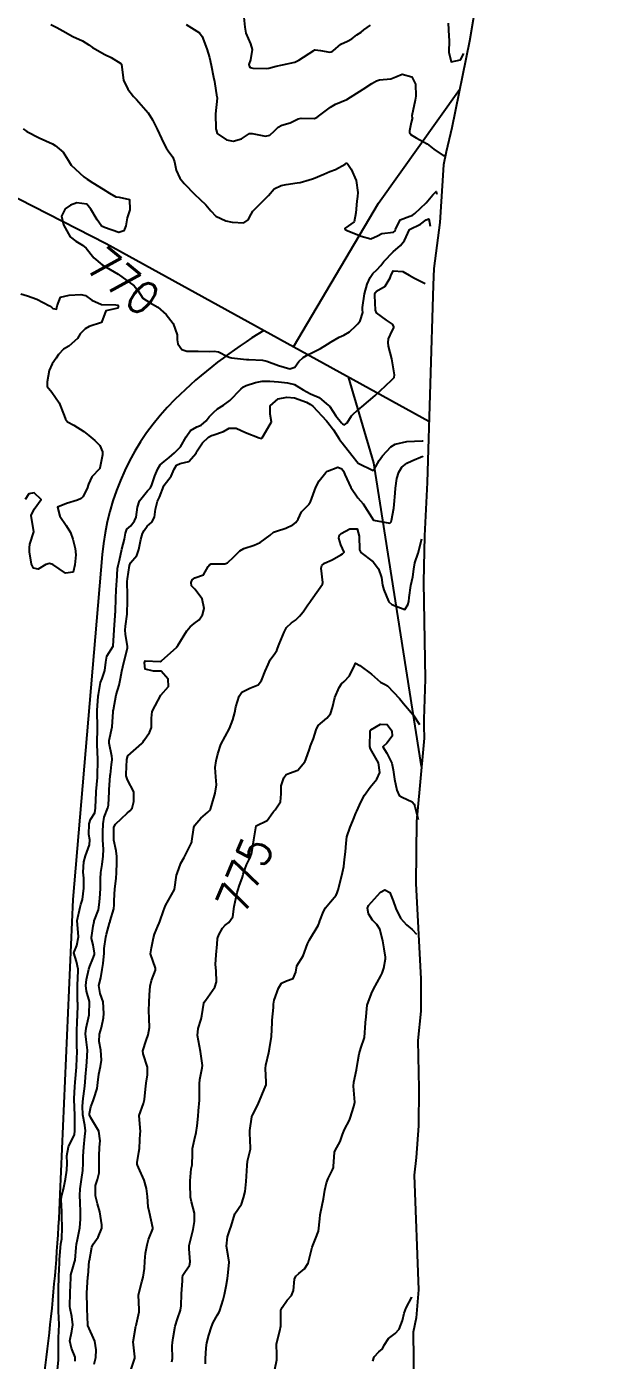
# Model space of a CAD drawing. Header units: metres. Extents: x 318500 to 325275, y 7408834 to 7428799.
# Drawn here: x 320110.8 to 320182.5, y 7411443 to 7411608 of the extents above; entities that cross this region are included whole.
import ezdxf
from ezdxf.enums import TextEntityAlignment as Align

# ---------------------------------------------------------------- set-up
doc = ezdxf.new("R2010")
doc.units = ezdxf.units.M
doc.header["$MEASUREMENT"] = 0
for name, color, linetype in [('Area', 45, 'Continuous'), ('Cotas', 45, 'Continuous'), ('Curvas de Nivel 1m', 11, 'Continuous'), ('Curvas de Nivel 5m', 15, 'Continuous'), ('Vias Secundárias', 230, 'Continuous')]:
    doc.layers.add(name, color=color, linetype=linetype)
doc.styles.add('Style-STANDARD', font='STANDARD.shx')

msp = doc.modelspace()

# ---------------------------------------------------------------- linework, layer by layer
at = {"layer": 'Area'}
msp.add_lwpolyline([(320166.5, 7411611.8), (320165.54, 7411606.18), (320163.35, 7411595.44), (320162.68, 7411592.49), (320162.35, 7411590.88), (320161.9, 7411583.72), (320161.16, 7411578.06), (320161.07, 7411575.97), (320160.3, 7411551.57), (320159.99, 7411544.99), (320159.86, 7411539.26), (320160.05, 7411527.27), (320159.89, 7411522.3), (320159.9, 7411521.43), (320159.93, 7411519.94), (320159.38, 7411513.66), (320158.99, 7411509.66), (320158.9, 7411501.97), (320159.55, 7411490.17), (320159.55, 7411486.2), (320159.18, 7411482.57), (320159.3, 7411476.64), (320159.24, 7411472.02), (320158.96, 7411468.09), (320158.69, 7411465.91), (320159.26, 7411451.73), (320158.96, 7411448.24), (320158.57, 7411446.47), (320158.75, 7411433.09)], dxfattribs=at)
at = {"layer": 'Curvas de Nivel 1m', "flags": 128}
for points, elevation in [([(320113.75, 7411608.21), (320114.5, 7411607.84), (320115.25, 7411607.44), (320116.48, 7411606.76), (320117.66, 7411606.22), (320118.46, 7411605.72), (320118.92, 7411605.39), (320120.45, 7411604.5), (320121.22, 7411604.13), (320122.44, 7411603.4), (320122.47, 7411603.37), (320122.49, 7411603.34), (320122.5, 7411603.27), (320122.74, 7411601.34), (320123.27, 7411600.21), (320123.99, 7411599.32), (320124.18, 7411599.12), (320124.38, 7411598.94), (320125.82, 7411597.3), (320126.35, 7411596.45), (320126.92, 7411595.28), (320127.44, 7411594.14), (320127.87, 7411593.27), (320128.03, 7411592.99), (320128.29, 7411592.62), (320128.87, 7411591.83), (320129.08, 7411591.25), (320129.28, 7411590.23), (320129.7, 7411589.24), (320130.24, 7411588.55), (320131.58, 7411587.22), (320132.21, 7411586.63), (320132.94, 7411585.93), (320133.55, 7411585.19), (320134.19, 7411584.54), (320135.41, 7411583.93), (320136.18, 7411583.77), (320137.62, 7411583.7), (320138.18, 7411584.07), (320138.54, 7411584.78), (320138.76, 7411585.12), (320140.21, 7411586.57), (320140.67, 7411587.09), (320141.4, 7411587.91), (320142.24, 7411588.31), (320142.86, 7411588.45), (320144.24, 7411588.64), (320144.59, 7411588.7), (320145.72, 7411589.03), (320146.13, 7411589.14), (320146.25, 7411589.18), (320147.53, 7411589.73), (320148.27, 7411590.04), (320148.96, 7411590.29), (320150.17, 7411590.97), (320150.22, 7411591.03), (320150.28, 7411591.09), (320150.38, 7411591.07), (320150.5, 7411590.97), (320150.91, 7411590.32), (320151.54, 7411588.95), (320151.72, 7411587.45), (320151.7, 7411586.95), (320151.63, 7411586.36), (320151.5, 7411584.95), (320151.3, 7411583.84), (320150.17, 7411583.03), (320150.14, 7411583.01), (320150.12, 7411582.97), (320150.17, 7411582.86), (320150.4, 7411582.73), (320152.16, 7411582.05), (320153.36, 7411581.72), (320154.16, 7411582.07), (320154.71, 7411582.36), (320156.17, 7411582.56), (320156.34, 7411582.71), (320156.4, 7411582.89), (320156.99, 7411584.07), (320158.19, 7411584.52), (320158.45, 7411584.6), (320158.81, 7411584.85), (320160.21, 7411586.18), (320161.01, 7411587.16), (320161.42, 7411587.56), (320161.52, 7411587.25)], 769), ([(320130.51, 7411608.24), (320132.14, 7411607.21), (320132.48, 7411606.75), (320133.07, 7411605.2), (320133.39, 7411604.13), (320133.6, 7411603.19), (320133.9, 7411601.7), (320134, 7411601.19), (320134.31, 7411599.25), (320134.32, 7411599.18), (320134.32, 7411599.12), (320134.15, 7411597.18), (320134.18, 7411595.34), (320134.2, 7411595.18), (320134.32, 7411594.74), (320135.51, 7411593.96), (320136.31, 7411593.79), (320137.35, 7411594.1), (320138.32, 7411594.74), (320138.68, 7411594.76), (320140.32, 7411594.43), (320140.87, 7411594.54), (320141.43, 7411595.08), (320141.87, 7411595.55), (320142.34, 7411595.78), (320143.35, 7411596.05), (320144.35, 7411596.55), (320144.74, 7411596.65), (320146.35, 7411596.62), (320146.65, 7411596.72), (320147.05, 7411597.01), (320148.37, 7411598.01), (320148.98, 7411598.38), (320150.38, 7411598.97), (320152.4, 7411600.22), (320153.46, 7411600.92), (320154.05, 7411601.28), (320154.42, 7411601.38), (320155.81, 7411601.51), (320156.42, 7411601.74), (320157.21, 7411602.09), (320158.42, 7411601.75), (320158.88, 7411600.85), (320158.9, 7411599.37), (320158.82, 7411598.85), (320158.43, 7411596.93), (320158.44, 7411596.86), (320158.49, 7411596.73), (320158.35, 7411596.11), (320158.13, 7411595.07), (320158.14, 7411594.86), (320158.33, 7411594.58), (320158.97, 7411594.2), (320160.31, 7411593.48), (320161.16, 7411592.82), (320162.29, 7411592.01), (320162.54, 7411592.01)], 768), ([(320137.65, 7411609.14), (320137.75, 7411607.89), (320137.88, 7411607.14), (320138.47, 7411605.85), (320138.66, 7411605.13), (320138.45, 7411603.85), (320138.27, 7411603.3), (320138.28, 7411603.13), (320138.44, 7411602.9), (320138.75, 7411602.81), (320140.44, 7411602.77), (320140.72, 7411602.81), (320141.64, 7411603.08), (320142.44, 7411603.23), (320143.93, 7411603.57), (320144.45, 7411603.82), (320146.3, 7411605.02), (320146.4, 7411605.08), (320146.46, 7411605.11), (320147.13, 7411605.01), (320148.28, 7411604.82), (320148.46, 7411604.84), (320148.55, 7411604.89), (320148.68, 7411604.99), (320149.65, 7411605.8), (320150.48, 7411606.17), (320150.98, 7411606.46), (320151.63, 7411606.95), (320152.14, 7411607.3), (320152.5, 7411607.55), (320153.29, 7411608.14)], 767), ([(320162.92, 7411608.4), (320162.99, 7411606.8), (320163.02, 7411606.26), (320163, 7411604.8), (320163.28, 7411603.63), (320164.45, 7411603.87), (320164.84, 7411604.66)], 767), ([(320114.56, 7411441.42), (320114.7, 7411443.01), (320114.73, 7411443.41), (320114.72, 7411445.02), (320114.69, 7411445.41), (320114.69, 7411445.77), (320114.79, 7411447.41), (320114.73, 7411449.06), (320114.71, 7411449.41), (320114.7, 7411451.13), (320114.7, 7411451.42), (320114.71, 7411451.72), (320114.77, 7411453.41), (320114.82, 7411455.05), (320114.84, 7411455.41), (320114.94, 7411456.95), (320115.01, 7411457.41), (320115.13, 7411458.04), (320115.16, 7411459.41), (320115.12, 7411460.82), (320115.11, 7411461.41), (320115.06, 7411462.91), (320115.13, 7411463.41), (320115.34, 7411464.18), (320115.59, 7411465.4), (320115.73, 7411466.52), (320115.78, 7411467.4), (320115.76, 7411468.28), (320115.95, 7411469.4), (320116.67, 7411470.92), (320116.73, 7411471.39), (320116.72, 7411473.37), (320116.72, 7411473.39), (320116.71, 7411474.17), (320116.65, 7411475.39), (320116.74, 7411476.83), (320116.78, 7411477.39), (320116.92, 7411479.25), (320116.93, 7411479.39), (320117, 7411481.19), (320117, 7411481.39), (320116.99, 7411481.57), (320116.99, 7411483.39), (320117.04, 7411485.2), (320117.05, 7411485.39), (320117.09, 7411487.19), (320117.08, 7411487.39), (320117.06, 7411487.56), (320117.05, 7411489.39), (320117.15, 7411491.17), (320117.15, 7411491.39), (320116.95, 7411492.31), (320116.6, 7411493.4), (320116.98, 7411494.3), (320117.19, 7411495.39), (320117.02, 7411497.39), (320117.38, 7411499.05), (320117.49, 7411499.38), (320117.69, 7411500.01), (320117.83, 7411501.38), (320117.84, 7411502.63), (320117.78, 7411503.38), (320117.84, 7411504.66), (320118.06, 7411505.38), (320118.53, 7411506.76), (320118.57, 7411507.37), (320118.48, 7411508.05), (320118.51, 7411509.37), (320118.67, 7411509.89), (320119.2, 7411510.73), (320119.28, 7411511.29), (320119.29, 7411511.36), (320119.37, 7411513.22), (320119.38, 7411513.36), (320119.52, 7411515.09), (320119.53, 7411515.36), (320119.56, 7411517.09), (320119.56, 7411517.36), (320119.51, 7411519.15), (320119.51, 7411519.36), (320119.53, 7411521.17), (320119.53, 7411521.36), (320119.51, 7411523.22), (320119.51, 7411523.36), (320119.62, 7411525.13), (320119.64, 7411525.36), (320119.91, 7411526.86), (320120.11, 7411527.35), (320120.46, 7411528.32), (320120.57, 7411529.35), (320120.71, 7411530.09), (320121.47, 7411531.34), (320121.6, 7411533.34), (320121.72, 7411535.14), (320121.74, 7411535.34), (320121.75, 7411535.55), (320121.8, 7411537.34), (320121.9, 7411539.01), (320121.92, 7411539.33), (320122.01, 7411540.93), (320122.09, 7411541.33), (320122.27, 7411541.98), (320122.56, 7411543.33), (320122.87, 7411544.55), (320123, 7411545.32), (320123.17, 7411545.81), (320123.67, 7411546.23), (320124.13, 7411546.85), (320124.31, 7411547.3), (320124.48, 7411548.53), (320124.73, 7411549.29), (320125.73, 7411550.55), (320126.09, 7411550.93), (320126.25, 7411551.27), (320126.61, 7411552.41), (320126.98, 7411553.27), (320127.27, 7411553.77), (320127.78, 7411554.18), (320128.38, 7411554.66), (320129.07, 7411555.24), (320129.81, 7411556), (320130.52, 7411557.22), (320131.04, 7411558.01), (320131.84, 7411558.45), (320132.36, 7411558.67), (320132.96, 7411559.19), (320133.36, 7411559.69), (320133.87, 7411560.24), (320134.38, 7411560.67), (320135.13, 7411561.16), (320135.89, 7411561.72), (320137.28, 7411563.13), (320137.61, 7411563.42), (320137.91, 7411563.56), (320139.09, 7411563.93), (320139.92, 7411564.11), (320140.87, 7411564.13), (320141.91, 7411564.03), (320143.05, 7411563.92), (320143.91, 7411563.69), (320144.97, 7411563.03), (320145.9, 7411562.54), (320146.97, 7411562.08), (320147.88, 7411561.32), (320148.06, 7411561.16), (320148.28, 7411560.98), (320149.02, 7411559.81), (320149.71, 7411558.96), (320149.85, 7411558.83), (320150.09, 7411558.72), (320150.41, 7411558.95), (320150.97, 7411559.84), (320151.88, 7411560.67), (320152.04, 7411560.78), (320152.24, 7411560.93), (320153.89, 7411562.32), (320154.5, 7411562.9), (320155.92, 7411564.22), (320156.24, 7411564.57), (320156.29, 7411564.88), (320155.96, 7411566.88), (320155.55, 7411568.46), (320155.49, 7411568.89), (320155.53, 7411569.34), (320156, 7411570.35), (320156.18, 7411570.7), (320156.19, 7411570.88), (320156.01, 7411571.16), (320155.27, 7411571.64), (320154.03, 7411572.58), (320153.92, 7411572.91), (320153.83, 7411574.69), (320153.86, 7411574.91), (320153.91, 7411575.07), (320154.06, 7411575.24), (320155.12, 7411575.85), (320155.73, 7411576.89), (320155.82, 7411577.16), (320156.1, 7411577.77), (320157.29, 7411577.68), (320158.1, 7411577.22), (320158.76, 7411576.85), (320160.08, 7411576.19)], 771), ([(320110.05, 7411574.92), (320110.87, 7411574.67), (320112.04, 7411574.26), (320113.58, 7411573.45), (320113.84, 7411573.26), (320114.03, 7411573.12), (320114.45, 7411573.01), (320114.55, 7411573.43), (320114.97, 7411574.51), (320116.05, 7411574.76), (320117.49, 7411574.84), (320118.05, 7411574.7), (320118.82, 7411574.15), (320120.04, 7411573.61), (320121.82, 7411573.57), (320122.04, 7411573.52), (320122.09, 7411573.39), (320122.11, 7411573.34), (320122.12, 7411573.26), (320122.04, 7411573.13), (320120.57, 7411572.81), (320120.01, 7411571.36), (320118.52, 7411570.86), (320118, 7411570.59), (320117.41, 7411569.98), (320117.08, 7411569.4), (320115.97, 7411568.45), (320115.34, 7411568.05), (320114.73, 7411567.43), (320114.44, 7411566.94), (320113.94, 7411566.25), (320113.56, 7411565.45), (320113.31, 7411564.05), (320113.3, 7411563.45), (320113.89, 7411562.76), (320114.8, 7411561.43), (320115.4, 7411559.88), (320115.56, 7411559.42), (320115.84, 7411559.08), (320116.59, 7411558.66), (320117.83, 7411557.9), (320118.48, 7411557.38), (320119.22, 7411556.78), (320119.81, 7411556.14), (320120.15, 7411555.36), (320120.17, 7411554.98), (320119.83, 7411553.36), (320119.81, 7411553.32), (320119.77, 7411553.26), (320118.85, 7411552.28), (320118.44, 7411551.38), (320118.27, 7411550.84), (320117.72, 7411549.8), (320117.5, 7411549.6), (320117.05, 7411549.4), (320115.71, 7411548.97), (320114.6, 7411548.53), (320114.88, 7411547.43), (320115.67, 7411546.25), (320116.19, 7411545.41), (320116.49, 7411544.57), (320116.79, 7411543.4), (320116.84, 7411542.62), (320116.75, 7411541.4), (320116.53, 7411540.47), (320115.59, 7411540.36), (320113.99, 7411541.44), (320113.61, 7411541.57), (320113.15, 7411541.45), (320112.21, 7411540.85), (320111.6, 7411540.99), (320111.38, 7411541.47), (320111.14, 7411542.99), (320111.11, 7411543.48), (320111.16, 7411543.95), (320111.66, 7411545.47), (320111.34, 7411547.48), (320111.7, 7411548.3), (320112.57, 7411549.46), (320111.72, 7411550.32), (320111.04, 7411550.16), (320110.6, 7411549.49)], 771), ([(320116.78, 7411442.9), (320116.77, 7411443.38), (320116.32, 7411444.52), (320116.13, 7411445.39), (320116.34, 7411446.59), (320116.5, 7411447.39), (320116.37, 7411448.43), (320116.15, 7411449.39), (320116.12, 7411449.65), (320116.17, 7411451.39), (320116.22, 7411453.19), (320116.23, 7411453.39), (320116.25, 7411453.58), (320116.44, 7411454.26), (320116.71, 7411455.13), (320116.76, 7411455.39), (320116.89, 7411456.97), (320116.94, 7411457.38), (320117.05, 7411457.94), (320117.35, 7411459.38), (320117.44, 7411460.46), (320117.44, 7411461.38), (320117.4, 7411462.54), (320117.34, 7411463.38), (320117.39, 7411464.19), (320117.57, 7411465.38), (320117.7, 7411466.46), (320117.75, 7411467.37), (320117.77, 7411468.24), (320117.83, 7411469.37), (320117.96, 7411470.67), (320118.03, 7411471.37), (320117.96, 7411472.09), (320117.72, 7411473.37), (320117.67, 7411474.42), (320117.78, 7411475.37), (320117.94, 7411476.57), (320118, 7411477.37), (320118.05, 7411478.08), (320118.17, 7411479.37), (320118.23, 7411479.92), (320118.29, 7411481.37), (320118.12, 7411482.67), (320118.07, 7411483.37), (320118.14, 7411484.07), (320118.41, 7411485.37), (320118.49, 7411485.74), (320118.53, 7411487.37), (320118.18, 7411488.65), (320118.08, 7411489.37), (320118.18, 7411490.11), (320118.48, 7411491.37), (320118.57, 7411491.74), (320118.96, 7411492.68), (320119.15, 7411493.18), (320119.16, 7411493.36), (320118.98, 7411494.41), (320118.81, 7411495.19), (320118.81, 7411495.36), (320118.82, 7411495.53), (320119.01, 7411496.7), (320119.12, 7411497.26), (320119.14, 7411497.36), (320119.65, 7411498.74), (320119.76, 7411499.35), (320119.81, 7411500.11), (320119.89, 7411501.35), (320119.89, 7411502.55), (320119.96, 7411503.35), (320120.13, 7411504.33), (320120.24, 7411505.35), (320120.26, 7411506.23), (320120.2, 7411507.35), (320120.18, 7411508.34), (320120.22, 7411509.35), (320120.37, 7411510.17), (320120.8, 7411511.34), (320120.88, 7411511.67), (320120.98, 7411513.34), (320120.99, 7411513.58), (320121.11, 7411515.34), (320121.13, 7411515.48), (320121.28, 7411516.7), (320121.36, 7411517.27), (320121.36, 7411517.34), (320121.36, 7411517.41), (320121.29, 7411517.71), (320120.98, 7411519.34), (320120.98, 7411519.68), (320121.34, 7411521.34), (320121.49, 7411523.22), (320121.49, 7411523.34), (320121.5, 7411523.47), (320121.83, 7411525.33), (320122.21, 7411526.53), (320122.39, 7411527.33), (320122.53, 7411528.23), (320122.79, 7411529.32), (320123.23, 7411531.08), (320123.23, 7411531.31), (320122.98, 7411532.8), (320122.96, 7411533.32), (320123.01, 7411533.81), (320123.2, 7411535.31), (320123.24, 7411537.01), (320123.25, 7411537.31), (320123.25, 7411537.62), (320123.22, 7411539.32), (320123.23, 7411539.67), (320123.48, 7411541.31), (320123.61, 7411541.63), (320124.4, 7411542.53), (320124.66, 7411543.29), (320124.88, 7411544.52), (320125.11, 7411545.29), (320125.29, 7411545.66), (320125.67, 7411546.18), (320126.27, 7411546.69), (320126.6, 7411547.27), (320126.7, 7411548.28), (320126.95, 7411549.27), (320127.21, 7411549.78), (320127.74, 7411551.16), (320127.79, 7411551.26), (320128.64, 7411552.36), (320129, 7411553.24), (320129.3, 7411553.71), (320129.78, 7411553.93), (320130.83, 7411554.17), (320131.72, 7411555.2), (320131.8, 7411555.38), (320132.53, 7411556.48), (320133.26, 7411557.19), (320133.62, 7411557.38), (320133.82, 7411557.45), (320135.11, 7411557.88), (320135.84, 7411558.31), (320136.67, 7411558.3), (320137.83, 7411557.76), (320139.52, 7411557.1), (320139.82, 7411557.03), (320139.89, 7411557.1), (320140.62, 7411558.31), (320141.05, 7411559.08), (320140.91, 7411560.04), (320140.91, 7411561.08), (320141.89, 7411561.91), (320142.95, 7411562.12), (320143.89, 7411562.07), (320145.39, 7411561.52), (320145.88, 7411561.24), (320146.02, 7411561.16), (320146.19, 7411561.02), (320147.85, 7411559.21), (320148.04, 7411558.99), (320148.72, 7411558.09), (320149.45, 7411556.97), (320149.59, 7411556.74), (320149.82, 7411556.49), (320150.99, 7411554.95), (320151.79, 7411553.95), (320153.62, 7411553.07), (320153.77, 7411553.17), (320154.37, 7411554.32), (320154.8, 7411554.89), (320155.81, 7411555.97), (320156.36, 7411556.33), (320157.82, 7411556.64), (320159.71, 7411556.72), (320159.82, 7411556.73)], 772), ([(320119.11, 7411442.53), (320119.31, 7411443.35), (320119.38, 7411444.28), (320119.22, 7411445.35), (320118.35, 7411447.29), (320118.33, 7411447.34), (320118.33, 7411447.36), (320118.33, 7411447.38), (320118.27, 7411449.36), (320118.26, 7411449.48), (320118.2, 7411451.36), (320118.33, 7411453.27), (320118.35, 7411453.36), (320118.36, 7411453.44), (320118.45, 7411454.7), (320118.52, 7411455.3), (320118.53, 7411455.36), (320118.83, 7411457.01), (320119, 7411457.35), (320119.6, 7411458.25), (320120.06, 7411459.34), (320120.09, 7411459.77), (320119.83, 7411461.35), (320119.53, 7411462.37), (320119.28, 7411463.35), (320119.3, 7411464.64), (320119.54, 7411465.35), (320119.75, 7411466.2), (320119.76, 7411467.35), (320119.75, 7411468.24), (320119.78, 7411469.35), (320119.86, 7411470.15), (320119.68, 7411471.35), (320118.69, 7411473.01), (320118.56, 7411473.36), (320118.55, 7411473.51), (320118.71, 7411474.36), (320118.98, 7411475.11), (320119.08, 7411475.36), (320119.48, 7411476.62), (320119.59, 7411477.35), (320119.72, 7411478.39), (320119.91, 7411479.35), (320120.02, 7411480.12), (320119.95, 7411481.35), (320119.75, 7411482.42), (320119.77, 7411483.35), (320120.02, 7411484.17), (320120.27, 7411485.35), (320120.33, 7411485.88), (320120.22, 7411487.35), (320119.87, 7411488.38), (320119.71, 7411489.35), (320119.96, 7411490.31), (320120.12, 7411491.35), (320120.22, 7411492.08), (320120.35, 7411493.35), (320120.38, 7411493.94), (320120.57, 7411495.34), (320120.65, 7411495.69), (320121.02, 7411497.08), (320121.09, 7411497.27), (320121.12, 7411497.34), (320121.54, 7411498.83), (320121.6, 7411499.33), (320121.59, 7411499.87), (320121.66, 7411501.33), (320121.83, 7411502.59), (320121.89, 7411503.33), (320121.91, 7411504.53), (320121.91, 7411505.33), (320121.83, 7411506.02), (320121.56, 7411507.33), (320121.55, 7411508.95), (320121.77, 7411509.33), (320122.49, 7411510.02), (320123.2, 7411510.69), (320123.55, 7411510.96), (320123.82, 7411511.3), (320124.05, 7411512.13), (320124.01, 7411513.3), (320123.25, 7411514.82), (320123.09, 7411515.31), (320123.08, 7411515.5), (320123.18, 7411517.31), (320123.29, 7411517.76), (320125, 7411519.28), (320125.16, 7411519.43), (320125.32, 7411519.7), (320125.95, 7411520.65), (320126.22, 7411521.27), (320126.21, 7411522.42), (320126.29, 7411523.27), (320126.68, 7411523.96), (320127.39, 7411525.26), (320128.31, 7411526.35), (320128.28, 7411527.25), (320127.43, 7411528.26), (320126.46, 7411528.25), (320125.44, 7411528.5), (320125.36, 7411529.28), (320125.45, 7411529.52), (320127.27, 7411529.45), (320127.45, 7411529.5), (320129.35, 7411531.23), (320129.41, 7411531.29), (320129.47, 7411531.4), (320130.59, 7411533.21), (320130.99, 7411533.73), (320131.51, 7411534.12), (320132.13, 7411534.58), (320132.53, 7411535.19), (320132.73, 7411536), (320132.47, 7411537.19), (320131.57, 7411538.37), (320131.18, 7411538.81), (320131.13, 7411539.21), (320131.26, 7411539.53), (320131.59, 7411539.78), (320132.63, 7411540.16), (320133.24, 7411541.18), (320133.38, 7411541.41), (320133.61, 7411541.5), (320135.27, 7411541.5), (320135.62, 7411541.63), (320136.38, 7411542.38), (320137.16, 7411543.13), (320137.64, 7411543.41), (320138.92, 7411543.83), (320139.65, 7411544.15), (320140.88, 7411545.08), (320141.32, 7411545.42), (320141.67, 7411545.56), (320142.82, 7411545.91), (320143.68, 7411546.34), (320144.08, 7411546.64), (320144.37, 7411547.03), (320144.79, 7411547.94), (320145.72, 7411548.9), (320145.77, 7411548.97), (320145.8, 7411549.02), (320145.89, 7411549.19), (320146.56, 7411551.01), (320146.96, 7411551.79), (320147.77, 7411552.81), (320147.85, 7411552.9), (320147.97, 7411552.99), (320149.28, 7411553.46), (320149.77, 7411553.26), (320149.98, 7411552.96), (320150.15, 7411552.57), (320150.86, 7411550.95), (320151.73, 7411549.67), (320152.08, 7411549.29), (320152.38, 7411548.93), (320153.69, 7411546.91), (320155.69, 7411546.56), (320155.85, 7411546.72), (320155.89, 7411546.88), (320156.2, 7411548.39), (320156.23, 7411548.87), (320156.34, 7411550.27), (320156.41, 7411550.87), (320156.56, 7411552.07), (320156.8, 7411552.87), (320157.18, 7411553.46), (320157.79, 7411553.96), (320158.4, 7411554.24), (320159.8, 7411554.83), (320159.8, 7411554.83)], 773), ([(320123.68, 7411441.89), (320124.17, 7411443.28), (320124.17, 7411443.41), (320123.94, 7411445.29), (320124.29, 7411447.22), (320124.3, 7411447.28), (320124.31, 7411447.32), (320124.35, 7411447.52), (320124.67, 7411448.98), (320124.7, 7411449.28), (320124.62, 7411451.06), (320124.63, 7411451.28), (320125, 7411452.7), (320125.18, 7411453.27), (320125.34, 7411454.37), (320125.37, 7411455.27), (320125.49, 7411456.25), (320125.68, 7411457.27), (320125.83, 7411457.93), (320126.36, 7411459.26), (320126.38, 7411459.4), (320125.95, 7411461.27), (320125.82, 7411462), (320125.71, 7411463.27), (320125.6, 7411464.25), (320125.3, 7411465.27), (320124.61, 7411466.84), (320124.48, 7411467.14), (320124.44, 7411467.28), (320124.43, 7411467.47), (320124.64, 7411468.73), (320124.74, 7411469.19), (320124.74, 7411469.28), (320124.83, 7411471.11), (320124.84, 7411471.28), (320124.7, 7411473.28), (320125.24, 7411474.76), (320125.34, 7411475.27), (320125.46, 7411476.55), (320125.56, 7411477.27), (320125.73, 7411478.31), (320125.7, 7411479.27), (320125.19, 7411480.89), (320125.15, 7411481.28), (320125.55, 7411482.55), (320125.81, 7411483.27), (320125.96, 7411484.15), (320125.91, 7411485.27), (320125.88, 7411486.27), (320125.91, 7411487.27), (320125.96, 7411488.21), (320126.07, 7411489.27), (320126.23, 7411489.96), (320126.72, 7411491.26), (320126.72, 7411491.49), (320126.11, 7411493.27), (320126.21, 7411494.04), (320126.47, 7411495.27), (320126.57, 7411495.69), (320127.01, 7411496.68), (320127.18, 7411497.09), (320127.24, 7411497.26), (320127.68, 7411498.61), (320127.95, 7411499.25), (320129.07, 7411501.23), (320129.32, 7411503), (320129.37, 7411503.23), (320129.86, 7411504.48), (320130.25, 7411505.21), (320131.15, 7411507), (320131.2, 7411507.15), (320131.21, 7411507.2), (320131.46, 7411508.91), (320131.58, 7411509.2), (320132.32, 7411510.06), (320133.2, 7411510.82), (320133.39, 7411510.99), (320133.5, 7411511.18), (320133.62, 7411511.58), (320134.11, 7411513.17), (320134.25, 7411514.17), (320134.18, 7411515.17), (320134.11, 7411516.34), (320134.21, 7411517.17), (320134.44, 7411518.03), (320134.81, 7411519.16), (320135.33, 7411520.17), (320135.86, 7411521.14), (320136.27, 7411522.22), (320136.52, 7411523.13), (320136.66, 7411523.85), (320137.04, 7411525.13), (320137.41, 7411525.65), (320138.38, 7411526.14), (320139.41, 7411526.55), (320139.81, 7411527.09), (320140.28, 7411528.25), (320140.63, 7411529.08), (320140.91, 7411529.63), (320141.47, 7411530.44), (320141.73, 7411530.81), (320141.82, 7411531.06), (320142, 7411531.58), (320142.61, 7411533.05), (320142.91, 7411533.65), (320143.52, 7411534.21), (320144.03, 7411534.53), (320144.54, 7411535.03), (320144.98, 7411535.58), (320145.55, 7411536.43), (320145.79, 7411536.79), (320145.96, 7411537.01), (320146.89, 7411538.31), (320147.35, 7411538.99), (320147.39, 7411539.19), (320147.22, 7411541), (320147.3, 7411541.31), (320147.62, 7411541.59), (320148.58, 7411542.02), (320149.63, 7411542.62), (320149.86, 7411542.74), (320150.04, 7411542.96), (320149.65, 7411543.85), (320149.38, 7411544.68), (320149.43, 7411544.96), (320149.51, 7411545.11), (320149.66, 7411545.27), (320150.77, 7411545.85), (320151.67, 7411545.85), (320151.91, 7411544.94), (320151.96, 7411543.25), (320152.13, 7411542.93), (320153.62, 7411541.78), (320154.3, 7411540.9), (320154.67, 7411539.82), (320154.81, 7411538.89), (320154.97, 7411538.29), (320155.53, 7411536.88), (320155.56, 7411536.82), (320155.96, 7411536.47), (320157.55, 7411535.88), (320157.94, 7411536.46), (320158.04, 7411536.85), (320158.08, 7411537.36), (320158.31, 7411538.85), (320158.54, 7411539.91), (320158.65, 7411540.84), (320158.81, 7411541.65), (320159.2, 7411542.84), (320159.66, 7411544.63)], 774), ([(320132.89, 7411442.57), (320132.91, 7411443.17), (320132.96, 7411444.53), (320133.05, 7411445.17), (320133.3, 7411446.13), (320133.63, 7411447.16), (320133.84, 7411447.67), (320134.37, 7411448.61), (320134.57, 7411448.96), (320134.65, 7411449.15), (320135.07, 7411450.47), (320135.24, 7411451.14), (320135.47, 7411452.18), (320135.63, 7411453.13), (320135.71, 7411453.86), (320135.81, 7411455.13), (320135.7, 7411455.91), (320135.49, 7411457.13), (320135.63, 7411458.27), (320135.89, 7411459.13), (320136.05, 7411459.6), (320136.54, 7411461.12), (320137.35, 7411462.32), (320137.61, 7411463.11), (320137.79, 7411463.9), (320137.91, 7411465.11), (320137.95, 7411465.76), (320138.06, 7411467.11), (320138.1, 7411467.63), (320138.45, 7411469.1), (320138.47, 7411469.28), (320138.37, 7411471.1), (320138.37, 7411471.41), (320138.61, 7411473.1), (320138.63, 7411473.17), (320138.7, 7411473.31), (320139.31, 7411474.5), (320139.56, 7411475.09), (320140.16, 7411476.49), (320140.38, 7411477.08), (320140.42, 7411477.41), (320140.32, 7411479.08), (320140.34, 7411479.52), (320140.71, 7411481.07), (320140.81, 7411481.53), (320141.05, 7411483.07), (320141.13, 7411484.79), (320141.14, 7411485.07), (320141.3, 7411486.65), (320141.29, 7411487.06), (320141.37, 7411487.54), (320141.93, 7411489.05), (320142.31, 7411489.66), (320142.92, 7411489.92), (320143.75, 7411490.21), (320144.07, 7411491.03), (320144.19, 7411491.79), (320144.97, 7411493.02), (320145.5, 7411494.5), (320145.76, 7411495.01), (320146.82, 7411496.79), (320146.91, 7411496.99), (320146.94, 7411497.07), (320147.03, 7411497.37), (320147.5, 7411498.52), (320147.76, 7411498.98), (320148.34, 7411499.69), (320149.07, 7411500.55), (320149.2, 7411500.84), (320149.23, 7411500.96), (320149.32, 7411501.2), (320149.78, 7411502.95), (320150, 7411504.07), (320150.11, 7411504.95), (320150.22, 7411505.88), (320150.29, 7411506.95), (320150.37, 7411507.75), (320150.78, 7411508.94), (320150.9, 7411509.22), (320151.2, 7411509.95), (320151.48, 7411510.67), (320151.6, 7411510.93), (320152.12, 7411512.03), (320152.57, 7411512.92), (320153.25, 7411513.89), (320154.08, 7411514.9), (320154.46, 7411515.7), (320154.31, 7411516.89), (320153.32, 7411518.65), (320153.21, 7411518.91), (320153.27, 7411520.84), (320153.29, 7411520.91), (320153.31, 7411520.94), (320153.34, 7411520.97), (320154.55, 7411521.69), (320155.35, 7411521.65), (320155.93, 7411520.87), (320155.99, 7411520.22), (320155.32, 7411519.33), (320154.82, 7411518.89), (320155.31, 7411518.1), (320155.93, 7411516.87), (320156.1, 7411516.05), (320156.26, 7411514.87), (320156.58, 7411513.54), (320156.86, 7411512.86), (320157.24, 7411512.64), (320158.45, 7411512.07), (320158.69, 7411511.78), (320158.78, 7411511.5), (320159.2, 7411509.9)], 776), ([(320141.46, 7411441.87), (320141.74, 7411443.05), (320141.73, 7411443.63), (320141.66, 7411445.05), (320142.12, 7411446.81), (320142.19, 7411447.04), (320142.21, 7411447.19), (320142.2, 7411449.04), (320142.23, 7411449.19), (320142.39, 7411449.52), (320143.01, 7411450.43), (320143.53, 7411451.03), (320143.79, 7411451.65), (320143.89, 7411453.03), (320144.05, 7411453.41), (320144.44, 7411453.75), (320145.14, 7411454.32), (320145.58, 7411455), (320145.78, 7411455.69), (320146.1, 7411457), (320146.5, 7411458.02), (320146.88, 7411458.98), (320147.02, 7411460.49), (320147.07, 7411460.98), (320147.34, 7411462.2), (320147.5, 7411462.98), (320147.67, 7411464.06), (320147.85, 7411464.97), (320148.06, 7411465.5), (320148.61, 7411466.58), (320148.73, 7411466.85), (320148.75, 7411466.96), (320148.87, 7411468.73), (320148.94, 7411468.96), (320149.54, 7411470.07), (320149.85, 7411470.95), (320150.1, 7411471.53), (320150.7, 7411472.7), (320150.79, 7411472.94), (320151.26, 7411474.4), (320151.35, 7411474.93), (320151.25, 7411476.43), (320151.21, 7411476.93), (320151.25, 7411477.42), (320151.56, 7411478.93), (320151.75, 7411479.98), (320151.9, 7411480.92), (320152.13, 7411481.61), (320152.55, 7411482.91), (320152.7, 7411484.75), (320152.7, 7411484.91), (320152.72, 7411485.06), (320152.89, 7411486.91), (320153.43, 7411488.38), (320153.69, 7411488.9), (320154.6, 7411490.55), (320154.75, 7411490.88), (320154.8, 7411491.03), (320154.95, 7411491.52), (320155.18, 7411492.66), (320155.18, 7411492.88), (320154.99, 7411493.89), (320154.82, 7411494.88), (320154.47, 7411496.34), (320154.11, 7411496.89), (320153.56, 7411497.44), (320153.04, 7411498.24), (320152.93, 7411498.91), (320153.06, 7411499.27), (320154.53, 7411500.89), (320155.08, 7411501.21), (320155.71, 7411500.87), (320156.11, 7411499.82), (320156.45, 7411498.87), (320157.03, 7411497.68), (320157.76, 7411496.85), (320158.46, 7411496.28), (320159.01, 7411495.72)], 777), ([(320153.61, 7411442.89), (320153.75, 7411443.45), (320154.32, 7411444.05), (320154.78, 7411444.42), (320155.01, 7411444.87), (320155.52, 7411445.69), (320156.34, 7411446.31), (320156.87, 7411446.85), (320157.28, 7411447.93), (320157.48, 7411448.84), (320157.72, 7411449.51), (320158.41, 7411450.83), (320158.41, 7411450.83)], 778)]:
    msp.add_lwpolyline(points, dxfattribs=dict(at, elevation=elevation))
at = {"layer": 'Curvas de Nivel 5m', "flags": 128}
for points, elevation in [([(320110.33, 7411595.31), (320110.8, 7411595.01), (320112.31, 7411594.2), (320113.95, 7411593.45), (320114.3, 7411593.28), (320115.3, 7411592.44), (320115.89, 7411591.43), (320116.27, 7411590.83), (320117.84, 7411589.4), (320118.25, 7411589.09), (320118.97, 7411588.65), (320120.23, 7411587.86), (320121, 7411587.36), (320121.8, 7411586.93), (320122.22, 7411586.88), (320123.48, 7411586.58), (320123.55, 7411585.32), (320123.19, 7411584.32), (320123.03, 7411583.33), (320122.79, 7411582.7), (320122.16, 7411582.5), (320120.4, 7411583.13), (320120.17, 7411583.24), (320119.98, 7411583.37), (320119.48, 7411584.08), (320118.73, 7411585.38), (320118.21, 7411586.02), (320116.97, 7411586.17), (320116.2, 7411585.88), (320115.54, 7411585.43), (320115.1, 7411584.53), (320115.31, 7411583.43), (320116.15, 7411581.98), (320116.86, 7411581.41), (320117.69, 7411580.95), (320118.13, 7411580.58), (320119.08, 7411579.38), (320120.11, 7411578.49), (320122.09, 7411577.34), (320124.07, 7411575.9), (320124.56, 7411575.3), (320125.13, 7411574.37), (320126.05, 7411573.81), (320127.01, 7411573.27), (320128.03, 7411572.35), (320128.88, 7411571.25), (320129.37, 7411569.85), (320129.4, 7411569.24), (320129.46, 7411568.72), (320129.97, 7411568.03), (320130.58, 7411567.84), (320131.97, 7411567.81), (320133.37, 7411567.78), (320133.97, 7411567.81), (320134.52, 7411567.73), (320135.6, 7411567.16), (320135.96, 7411567.02), (320136.11, 7411567), (320137.96, 7411566.81), (320138.26, 7411566.81), (320139.95, 7411566.71), (320140.47, 7411566.58), (320141.94, 7411566.03), (320143.34, 7411565.65), (320143.94, 7411565.86), (320144.43, 7411566.56), (320144.97, 7411567.03), (320145.59, 7411567.4), (320145.97, 7411567.59), (320147.14, 7411568.17), (320147.98, 7411568.68), (320148.44, 7411568.98), (320149.41, 7411569.55), (320149.99, 7411569.81), (320150.72, 7411570.23), (320151.49, 7411570.95), (320151.75, 7411571.2), (320152.02, 7411571.56), (320152.36, 7411572.61), (320152.33, 7411572.94), (320152.32, 7411573.21), (320152.58, 7411574.93), (320152.91, 7411576.1), (320153.27, 7411576.92), (320153.58, 7411577.44), (320154.1, 7411577.89), (320154.6, 7411578.41), (320154.95, 7411578.9), (320156.13, 7411580.11), (320157, 7411580.88), (320157.5, 7411581.52), (320158.15, 7411582.86), (320159.49, 7411583.53), (320160.19, 7411584.08), (320160.53, 7411584.21), (320160.67, 7411583.29)], 770), ([(320128.72, 7411442.8), (320128.81, 7411443.22), (320128.77, 7411444.78), (320128.8, 7411445.22), (320128.91, 7411445.8), (320129.16, 7411447.22), (320129.43, 7411448.14), (320129.79, 7411449.21), (320129.87, 7411449.73), (320129.92, 7411451.21), (320130.05, 7411452.83), (320130.06, 7411453.21), (320130.11, 7411453.53), (320130.44, 7411454.04), (320130.91, 7411454.74), (320130.99, 7411455.19), (320130.88, 7411456.8), (320130.89, 7411457.2), (320131.19, 7411458.51), (320131.36, 7411459.19), (320131.52, 7411460.19), (320131.52, 7411461.19), (320131.16, 7411462.59), (320131.04, 7411463.2), (320130.98, 7411464.8), (320130.98, 7411465.2), (320131.14, 7411466.67), (320131.26, 7411467.19), (320131.29, 7411468.54), (320131.28, 7411469.19), (320131.52, 7411470.33), (320131.76, 7411471.19), (320131.88, 7411471.99), (320131.97, 7411473.19), (320132.04, 7411473.85), (320132.17, 7411475.19), (320132.16, 7411475.76), (320132.14, 7411477.19), (320132.21, 7411477.74), (320132.5, 7411479.18), (320132.52, 7411479.45), (320132.29, 7411481.19), (320132.14, 7411481.87), (320131.92, 7411483.19), (320131.99, 7411484.04), (320132.34, 7411485.19), (320132.46, 7411485.6), (320132.7, 7411487.18), (320132.75, 7411487.32), (320132.89, 7411487.52), (320134.05, 7411489.16), (320134.25, 7411489.83), (320134.2, 7411491.16), (320134.15, 7411491.96), (320134.23, 7411493.16), (320134.32, 7411494.49), (320134.37, 7411495.16), (320134.53, 7411495.62), (320135.01, 7411496.46), (320135.33, 7411496.83), (320135.78, 7411497.14), (320136.29, 7411497.87), (320136.45, 7411499.13), (320136.8, 7411500.86), (320136.9, 7411501.12), (320136.94, 7411501.25), (320137.08, 7411501.66), (320137.46, 7411502.75), (320137.55, 7411503.12), (320137.95, 7411504.28), (320138.4, 7411505.11), (320138.59, 7411505.65), (320138.82, 7411507.1), (320138.88, 7411507.39), (320139.18, 7411509.1), (320140.51, 7411509.76), (320141.21, 7411510.75), (320141.34, 7411510.94), (320141.52, 7411511.07), (320142.19, 7411512.09), (320142.25, 7411513.05), (320142.26, 7411514.06), (320142.6, 7411515.05), (320142.87, 7411515.44), (320143.27, 7411515.63), (320144.3, 7411516), (320145.18, 7411517.02), (320145.22, 7411517.1), (320145.29, 7411517.32), (320145.74, 7411518.59), (320145.9, 7411519.01), (320146.24, 7411519.92), (320146.6, 7411521), (320146.84, 7411521.51), (320147.35, 7411521.98), (320147.91, 7411522.44), (320148.34, 7411522.98), (320148.61, 7411523.74), (320148.89, 7411524.97), (320149.41, 7411526.24), (320149.71, 7411526.66), (320150.03, 7411526.95), (320150.7, 7411527.68), (320151.33, 7411528.94), (320151.36, 7411529.03), (320151.45, 7411529.22), (320151.98, 7411528.93), (320153.43, 7411527.87), (320154.54, 7411526.89), (320155.14, 7411526.6), (320155.42, 7411526.43), (320156.91, 7411524.86), (320157.39, 7411524.26), (320158.57, 7411522.84), (320159.35, 7411521.63)], 775)]:
    msp.add_lwpolyline(points, dxfattribs=dict(at, elevation=elevation))
at = {"layer": 'Vias Secundárias'}
for points in [[(320271.41, 7411916.69), (320239.7, 7411912.64), (320195.4, 7411911.26), (320178.62, 7411911.24), (320162.77, 7411908.62), (320132.2, 7411898.14), (320097.26, 7411881.71, 0.177713), (320089.61, 7411873.97, -0.002099), (320068.23, 7411827.58, -0.021878), (320043.34, 7411779.74, 0.044706), (320017.34, 7411723.66), (320009.23, 7411707.28), (319998.89, 7411667.44, 0.027471), (319996.49, 7411655.56, 0.288289), (320002.21, 7411642.67, 0.058317), (320014, 7411636.6), (320073.74, 7411605.1), (320120.6, 7411581.13), (320160.54, 7411559.16)], [(320140.12, 7411570.39, 0.058803), (320129.12, 7411561.85, 0.178892), (320120.12, 7411542.67), (320116.49, 7411500), (320114.89, 7411463.57, -0.032576), (320111.37, 7411431.39, -0.074806), (320103.43, 7411407.72, -0.090783), (320088.55, 7411388.3, -0.050886), (320068.84, 7411373.8, 0.021463), (320053.1, 7411363.59, -0.000568), (320032.11, 7411348.7, 0.062466), (320015.53, 7411333.53, 0.038764), (320002.07, 7411314.98, 0.35796), (320003.2, 7411306.77, 0.167042), (320008.02, 7411304.65, 0.016183), (320024.45, 7411303.8, -0.026186), (320060.34, 7411301.23, 0.015714), (320157.09, 7411292.25)]]:
    msp.add_lwpolyline(points, format="xyb", dxfattribs=at)
for points in [[(320143.79, 7411568.37), (320154.3, 7411586.15), (320164.32, 7411600.19)], [(320159.63, 7411516.47), (320153.71, 7411554.02), (320150.58, 7411564.64)]]:
    msp.add_lwpolyline(points, dxfattribs=at)

# ---------------------------------------------------------------- texts
at = {"layer": 'Cotas', "style": 'Style-STANDARD'}
for s, rotation, p in [('770', 319.955, (320122.73, 7411576.47, 770)), ('775', 66.9609, (320137.75, 7411503.05, 775))]:
    msp.add_text(s, height=4, rotation=rotation, dxfattribs=at).set_placement(p, align=Align.MIDDLE_CENTER)

doc.saveas('drawing.dxf')
